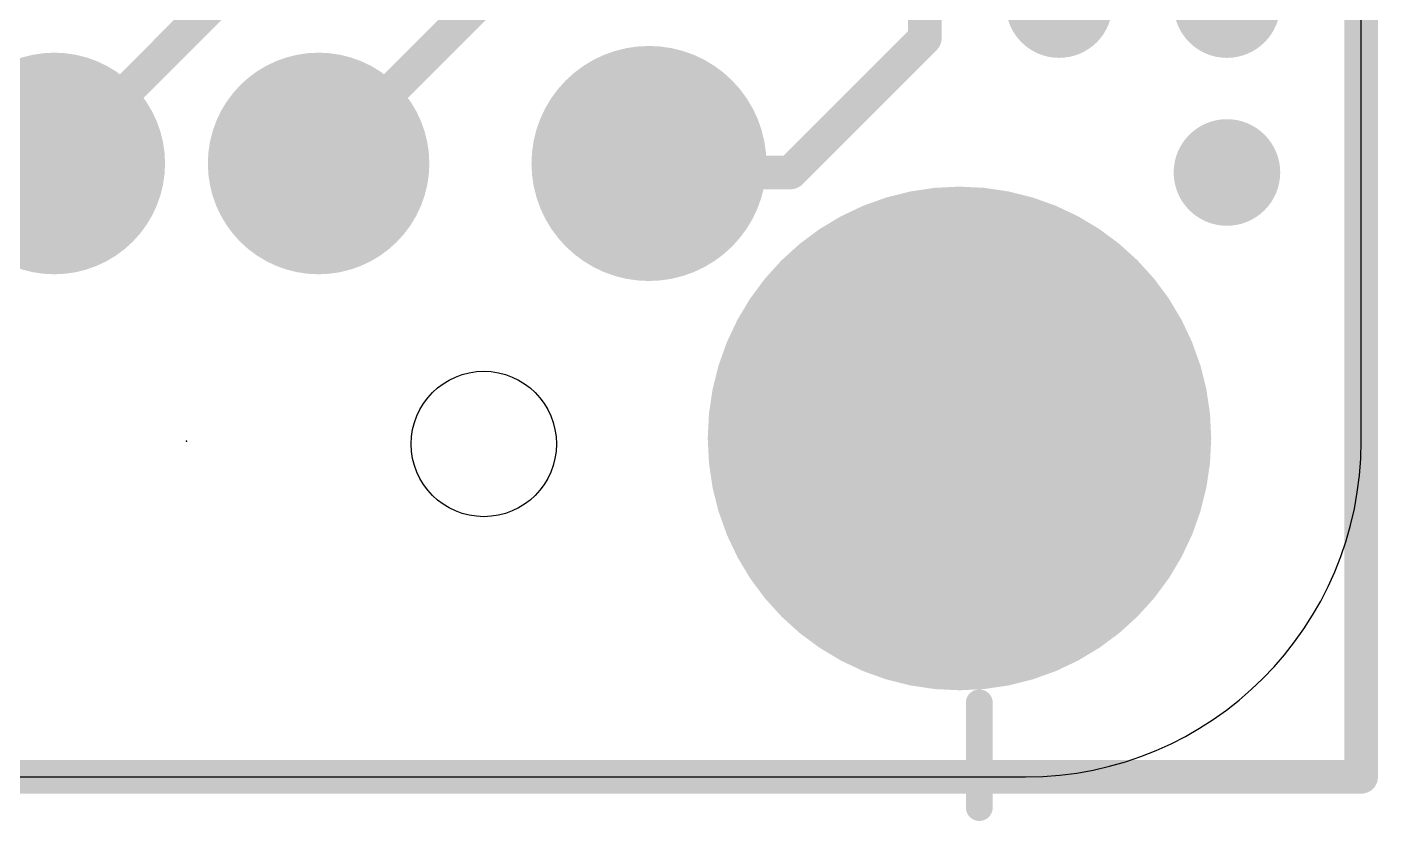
# Model space of a CAD drawing. Extents: x -0.1 to 17.9, y -0.3 to 46.
# Drawn here: x 7.68 to 17.91, y -0.33 to 5.67 of the extents above; entities that cross this region are included whole.
import ezdxf

# ---------------------------------------------------------------- set-up
doc = ezdxf.new("R2010")
doc.units = 0
for name, color, linetype in [('1', 12, 'CONTINUOUS'), ('16', 132, 'CONTINUOUS'), ('17', 110, 'CONTINUOUS'), ('18', 110, 'CONTINUOUS'), ('20', 53, 'CONTINUOUS'), ('21', 40, 'CONTINUOUS'), ('23', 40, 'CONTINUOUS')]:
    doc.layers.add(name, color=color, linetype=linetype)

# ---------------------------------------------------------------- blocks, each defined once
blk = doc.blocks.new('ROUNDP')
at = {"const_width": 0.5}
blk.add_lwpolyline([(0, -0.25, 1), (0, 0.25, 1), (0, -0.25)], format="xyb", dxfattribs=at)
blk = doc.blocks.new('ROUNDV')
at = {"const_width": 0.5}
blk.add_lwpolyline([(0, -0.25, 1), (0, 0.25, 1), (0, -0.25)], format="xyb", dxfattribs=at)

msp = doc.modelspace()

# ---------------------------------------------------------------- linework, layer by layer
at = {"layer": '1', "const_width": 0.254}
for points in [[(17.78, 0), (17.78, 33.274)], [(14.478, 7.366), (14.478, 5.588)], [(11.168, 5.918), (9.89, 4.64)], [(9.092, 5.842), (7.89, 4.64)], [(14.478, 5.588), (13.462, 4.572)], [(12.458, 4.572), (12.39, 4.64)], [(13.462, 4.572), (12.458, 4.572)], [(0, 0), (17.78, 0)]]:
    msp.add_lwpolyline(points, dxfattribs=at)
at = {"layer": '1', "const_width": 0.127}
for points in [[(14.4145, 5.588, 1), (14.5415, 5.588)], [(14.5229, 5.5431, 1), (14.4331, 5.6329)], [(7.8451, 4.6849, 1), (7.9349, 4.5951)], [(9.8451, 4.6849, 1), (9.9349, 4.5951)], [(12.4349, 4.6849, 1), (12.3451, 4.5951)], [(12.458, 4.6355, 1), (12.458, 4.5085)], [(12.4131, 4.5271, 1), (12.5029, 4.6169)], [(13.4171, 4.6169, 1), (13.5069, 4.5271)], [(13.462, 4.5085, 1), (13.462, 4.6355)], [(17.78, -0.0635, 1), (17.78, 0.0635)], [(17.7165, 0, 1), (17.8435, 0)]]:
    msp.add_lwpolyline(points, format="xyb", dxfattribs=at)
at = {"layer": '16', "const_width": 0.254}
for points in [[(17.78, 0), (17.78, 33.274)], [(0, 0), (17.78, 0)]]:
    msp.add_lwpolyline(points, dxfattribs=at)
at = {"layer": '16', "const_width": 0.127}
for points in [[(17.78, -0.0635, 1), (17.78, 0.0635)], [(17.7165, 0, 1), (17.8435, 0)]]:
    msp.add_lwpolyline(points, format="xyb", dxfattribs=at)
at = {"layer": '20'}
for p, q in [((17.78, 2.54), (17.78, 43.434)), ((2.54, 0), (15.24, 0))]:
    msp.add_line(p, q, dxfattribs=at)
msp.add_circle((11.14, 2.518), 0.55, dxfattribs=at)
msp.add_arc((15.24, 2.54), 2.54, 270, 0, dxfattribs=at)
at = {"layer": '21', "const_width": 0.2032}
msp.add_lwpolyline([(14.89, 0.56), (14.89, -0.232)], dxfattribs=at)
at = {"layer": '21', "const_width": 0.1016}
for points in [[(14.9408, 0.56, 1), (14.8392, 0.56)], [(14.8392, -0.232, 1), (14.9408, -0.232)]]:
    msp.add_lwpolyline(points, format="xyb", dxfattribs=at)
at = {"layer": '23'}
msp.add_point((8.89, 2.54), dxfattribs=at)

# ---------------------------------------------------------------- block references
at = {"layer": '17'}
for p, xscale, yscale, rotation in [((12.39, 4.64), 1.778, 1.778, 180), ((12.39, 4.64), 1.778, 1.778, 180), ((7.89, 4.64), 1.6764, 1.6764, 90), ((7.89, 4.64), 1.6764, 1.6764, 90), ((9.89, 4.64), 1.6764, 1.6764, 90), ((9.89, 4.64), 1.6764, 1.6764, 90), ((14.74, 2.56), 3.81, 3.81, 180), ((14.74, 2.56), 3.81, 3.81, 180)]:
    msp.add_blockref('ROUNDP', p, dxfattribs=dict(at, xscale=xscale, yscale=yscale, rotation=rotation))
at = {"layer": '18', "xscale": 0.8064, "yscale": 0.8064}
for p in [(15.494, 5.842), (15.494, 5.842), (16.764, 5.842), (16.764, 5.842), (16.764, 4.572), (16.764, 4.572)]:
    msp.add_blockref('ROUNDV', p, dxfattribs=at)

doc.saveas('drawing.dxf')
